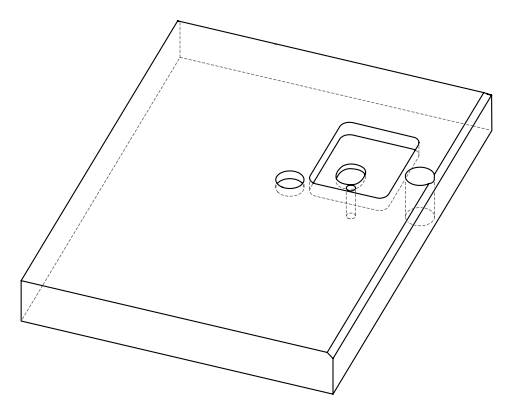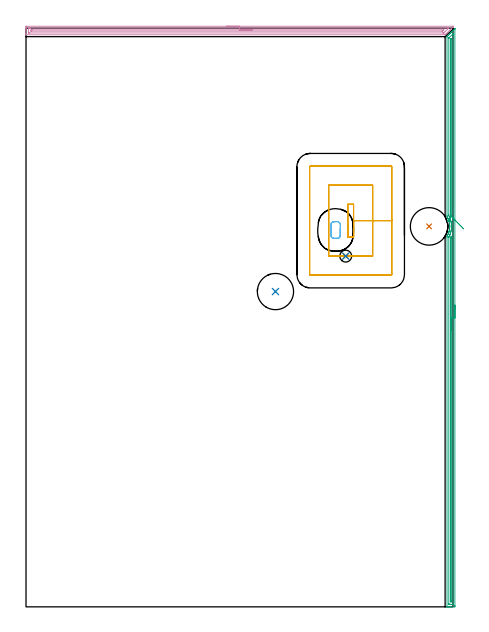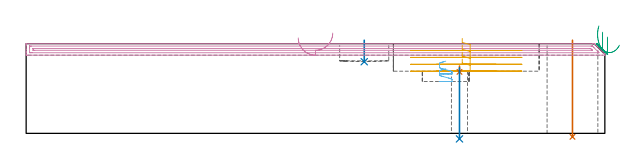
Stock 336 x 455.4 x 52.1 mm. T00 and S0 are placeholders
(PLAN: 8 operations, 5 tool changes, 25.1 min)
(1 INDEXABLE_INSERT_DRILL_THROUGH_HOLE_FROM_SOLID | STEP1HOLE_1 | NXT0302_030 | 0.23 min | 35576 mm3)
(2 INDEXABLE_INSERT_DRILL_BLIND_HOLE_FROM_SOLID | STEP1POCKET | NXT0302_028 | 0.05 min | 6474 mm3)
(3 AREA_MILL | FG_CHAMFER_SURFACE | UGT0205_001 | 11.03 min | 8738 mm3)
(4 AREA_MILL_1 | FG_CHAMFER_SURFACE_1 | UGT0205_001 | 8.17 min | 7452 mm3)
(5 MILL_RECTANGULAR_POCKET | POCKET_RECTANGULAR_STRAIGHT | UGT0201_104 | Follow Part, ap 5, ae 75% | 5.03 min | 141720 mm3)
(6 MILL_RECTANGULAR_POCKET_1 | POCKET_RECTANGULAR_STRAIGHT_1 | UGT0201_104 | Follow Part, ap 5, ae 75% | 0.39 min | 4637 mm3)
(7 SPOT_DRILL | STEP1HOLE | NXT0321_9005460120000 | 0.03 min | 10 mm3)
(8 DRILL_THROUGH_HOLE_INTO_CENTER | STEP1HOLE | NXT0301_065 | 0.17 min | 2487 mm3)
(TOOL NXT0302_030 | Index. Insert Drill 29.5mm [880-D2950L32-03] | D29.5 PA176 FL89 Z2)
(TOOL NXT0302_028 | Index. Insert Drill 28.5mm [880-D2850L32-03] | D28.5 PA176 FL86 Z2)
(TOOL UGT0205_001 | Chamfer Mill 20 x 3 x 45 deg. | D20 FL50 Z2)
(TOOL UGT0201_104 | End Mill 20 mm | D20 FL22 Z2)
(TOOL NXT0321_9005460120000 | NC Spot Drill, 142deg, 12mm, Carbide, Uncoated | D12 PA142 FL30 Z2)
(TOOL NXT0301_065 | Carbide Drill 9.4mm [860.1-0940-075A1-MM 2214] | D9.4 PA140 FL98 Z2)
(OP 1 INDEXABLE_INSERT_DRILL_THROUGH_HOLE_FROM_SOLID)
G17 G21 G94 G90
T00 M6
G54
G17 G0 G90 X317.2 Y299.4 S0 M3
G43 Z62.1 H1
G94 G81 G98 Z-2.015 F250. R54.1
G80
M5
M2
(OP 2 INDEXABLE_INSERT_DRILL_BLIND_HOLE_FROM_SOLID)
G17 G21 G94 G90
T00 M6
G54
G17 G0 G90 X196.3 Y248.1 S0 M3
G43 Z62.1 H1
G94 G81 G98 Z41.6 F250. R54.1
G80
M5
M2
(OP 3 AREA_MILL)
G17 G21 G94 G90
T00 M6
G54
G17 G0 G90 X337.5 Y237.45 S1061 M3
G43 Z62.1 H0
Z55.9
G94 G1 Y237.412 Z55.028 F250.
Y237.298 Z54.163
Y237.109 Z53.312
Y236.847 Z52.48
Y236.513 Z51.674
Y236.11 Z50.9
Y235.642 Z50.164
Y235.11 Z49.472
Y234.521 Z48.829
Y233.878 Z48.24
Y233.186 Z47.708
Y232.45 Z47.24
Y231.676 Z46.837
Y230.87 Z46.503
Y230.038 Z46.241
Y229.187 Z46.052
Y228.322 Z45.938
Y227.45 Z45.9
Y1.046
X337.499 Y0.614 Z45.901
X337.494 Y0.159 Z45.903
X337.491 Y0.01 Z45.905
X337.045 Y0. Z46.351
X334.4 Z48.994
X333.849 Z49.548
X333.518 Z49.878
X332.967 Z50.429
X332.637 Z50.758
X331.976 Z51.424
X331.641 Z51.758
X331.305 Y0.007 Z52.086
X331.303 Y0.008 Z52.088
X331.3 Y0.165 Z52.1
Y0.167
Y290.857
X331.307 Y291.731 Z52.093
X331.311 Y291.75 Z52.089
X331.614 Y292.29 Z51.783
X332.029 Y293.09 Z51.369
X332.074 Y293.185 Z51.325
X332.269 Y293.63 Z51.129
X332.449 Y294.079 Z50.95
X332.57 Y294.429 Z50.826
X332.637 Y294.618 Z50.762
X332.678 Y294.737 Z50.72
X332.726 Y294.876 Z50.67
X332.76 Y294.973 Z50.637
X332.9 Y295.42 Z50.5
X333.011 Y295.868 Z50.387
X333.204 Y296.762 Z50.195
X333.227 Y296.894 Z50.172
X333.251 Y297.037 Z50.146
X333.262 Y297.108 Z50.132
X333.28 Y297.209 Z50.115
X333.328 Y297.59 Z50.066
X333.336 Y297.657 Z50.058
X333.365 Y298.001 Z50.026
X333.375 Y298.117 Z50.016
X333.415 Y298.551 Z49.979
X333.431 Y298.865 Z49.964
X333.439 Y298.998 Z49.958
X333.444 Y299.346 Z49.949
X333.446 Y299.444 Z49.948
X333.441 Y299.584 Z49.949
X333.436 Y299.788 Z49.952
Y299.893 Z49.96
X333.435 Y299.924 Z49.963
Y299.934 Z49.964
X333.411 Y300.34 Z49.985
X333.375 Y300.681 Z50.014
X333.323 Y301.234 Z50.072
X333.269 Y301.574 Z50.122
X333.216 Y301.94 Z50.182
X333.187 Y302.128 Z50.211
X333.119 Y302.467 Z50.276
X333.098 Y302.576 Z50.299
X332.993 Y303.023 Z50.405
X332.899 Y303.381 Z50.499
X332.846 Y303.565 Z50.553
X332.821 Y303.65 Z50.578
X332.771 Y303.806 Z50.628
X332.735 Y303.917 Z50.664
X332.685 Y304.056 Z50.714
X332.613 Y304.253 Z50.783
X332.552 Y304.424 Z50.847
X332.412 Y304.811 Z50.986
X332.388 Y304.869 Z51.009
X332.274 Y305.146 Z51.121
X332.229 Y305.26 Z51.168
X332.032 Y305.706 Z51.366
X331.848 Y306.073 Z51.55
X331.802 Y306.164 Z51.597
X331.554 Y306.626 Z51.844
X331.379 Y306.932 Z52.017
X331.305 Y307.064 Z52.09
X331.3 Y307.825 Z52.1
Y448.481
X331.304 Y448.697 Z52.089
X331.307 Y448.71 Z52.086
X331.527 Y448.928 Z51.872
X331.554 Y448.954 Z51.846
X332.196 Y449.598 Z51.201
X332.403 Y449.803 Z50.997
X333.077 Y450.479 Z50.319
X333.253 Y450.653 Z50.147
X333.314 Y450.714 Z50.086
X333.959 Y451.361 Z49.438
X334.102 Y451.502 Z49.298
X334.207 Y451.607 Z49.193
X334.4 Y451.801 Z48.998
X334.503 Y451.905 Z48.894
X335.1 Y452.5 Z48.3
X335.282 Y452.683 Z48.116
X335.396 Y452.798 Z48.001
X335.993 Y453.393 Z47.407
X336.163 Y453.565 Z47.234
X336.886 Y454.286 Z46.513
X337.045 Y454.447 Z46.352
X337.486 Y454.886 Z45.914
X337.493 Y454.891 Z45.906
X337.497 Y454.889 Z45.903
X337.499 Y454.881 Z45.901
X337.5 Y454.877 Z45.9
Y227.45
X336.086 Z47.314
X336.085 Y2.196 Z47.315
X336.084 Y2.095 Z47.316
X336.082 Y2.045 Z47.318
X336.079 Y2.024 Z47.321
X336.069 Y2.01 Z47.331
X335.674 Y2.003 Z47.726
X335.282 Y2.001 Z48.118
X334.795 Y2. Z48.605
X333.913 Z49.487
X333.518 Y2.001 Z49.882
X333.028 Y2.003 Z50.372
X332.815 Y2.01 Z50.585
X332.721 Y2.03 Z50.679
X332.716 Y2.32 Z50.684
X332.715 Y2.4 Z50.685
X332.714 Y290.778 Z50.686
X332.715 Y290.857 Z50.685
X332.718 Y290.958 Z50.682
X332.721 Y291.007 Z50.679
X332.735 Y291.052 Z50.665
X332.814 Y291.212 Z50.586
X333.084 Y291.75 Z50.316
X333.228 Y292.044 Z50.172
X333.5 Y292.643 Z49.9
X333.503 Y292.651 Z49.897
X333.518 Y292.69 Z49.882
X333.748 Y293.303 Z49.652
X333.832 Y293.536 Z49.568
X333.979 Y293.963 Z49.421
X334.134 Y294.429 Z49.266
X334.17 Y294.546 Z49.23
X334.195 Y294.637 Z49.205
X334.378 Y295.345 Z49.022
X334.4 Y295.448 Z49.
X334.533 Y296.081 Z48.867
X334.558 Y296.215 Z48.842
X334.665 Y296.84 Z48.735
X334.699 Y297.108 Z48.701
X334.756 Y297.641 Z48.644
X334.788 Y298.001 Z48.612
X334.825 Y298.464 Z48.575
X334.846 Y298.894 Z48.554
X334.855 Y299.327 Z48.545
X334.85 Y299.788 Z48.55
X334.83 Y300.245 Z48.57
X334.8 Y300.681 Z48.6
X334.75 Y301.219 Z48.65
X334.712 Y301.574 Z48.688
X334.612 Y302.252 Z48.788
X334.576 Y302.467 Z48.824
X334.407 Y303.353 Z48.993
X334.405 Y303.36 Z48.995
X334.4 Y303.382 Z49.
X334.168 Y304.253 Z49.232
X334.066 Y304.591 Z49.334
X333.872 Y305.146 Z49.528
X333.563 Y305.994 Z49.837
X333.545 Y306.039 Z49.855
X333.518 Y306.101 Z49.882
X333.143 Y306.932 Z50.257
X332.753 Y307.707 Z50.647
X332.721 Y307.789 Z50.679
X332.714 Y308.718 Z50.686
X332.715 Y447.142 Z50.685
X332.72 Y447.549 Z50.68
X332.721 Y447.646 Z50.679
X332.769 Y447.707 Z50.631
X332.862 Y447.806 Z50.538
X333.085 Y448.035 Z50.315
X335.965 Y450.915 Z47.435
X336.054 Y451.001 Z47.346
X336.07 Y451.014 Z47.33
X336.078 Y451.02 Z47.322
X336.08 Y450.987 Z47.32
X336.085 Y450.793 Z47.315
X336.086 Y227.45 Z47.314
X334.672 Z48.728
X334.671 Y4.804 Z48.729
X334.67 Y4.186 Z48.73
X334.668 Y4.049 Z48.732
X334.665 Y4.017 Z48.735
X334.663 Y4.01 Z48.737
X334.645 Y4.007 Z48.755
X334.583 Y4.001 Z48.817
X334.4 Z49.
X334.216 Y4.003 Z49.184
X334.164 Y4.006 Z49.236
X334.137 Y4.01 Z49.263
X334.135 Y4.023 Z49.265
X334.131 Y4.095 Z49.269
X334.129 Y4.186 Z49.271
X334.128 Y13.898 Z49.272
X334.129 Y289.345 Z49.271
X334.132 Y289.964 Z49.268
X334.135 Y290.232 Z49.265
X334.143 Y290.384 Z49.257
X334.4 Y290.908 Z49.
X334.664 Y291.483 Z48.736
X334.668 Y291.479 Z48.732
X334.669 Y291.477 Z48.731
X334.672 Y289.964 Z48.728
Y227.45
Y226.578 Z48.766
Y225.714 Z48.88
Y224.862 Z49.069
Y224.03 Z49.331
Y223.224 Z49.665
Y222.45 Z50.068
Y221.714 Z50.537
Y221.022 Z51.068
Y220.379 Z51.657
Y219.79 Z52.301
Y219.258 Z52.993
Y218.79 Z53.728
Y218.387 Z54.502
Y218.053 Z55.308
Y217.791 Z56.14
Y217.602 Z56.992
Y217.488 Z57.857
Y217.45 Z58.728
G0 Z62.1
X344.441 Y297.375
Z51.175
G1 X344.067 Y297.754 Z50.484
X343.653 Y298.174 Z49.841
X343.202 Y298.633 Z49.253
X342.716 Y299.126 Z48.722
X342.199 Y299.651 Z48.254
X341.656 Y300.202 Z47.852
X341.09 Y300.777 Z47.519
X340.506 Y301.37 Z47.257
X339.909 Y301.977 Z47.069
X339.302 Y302.593 Z46.956
X338.69 Y303.214 Z46.919
X338.079 Y303.835 Z46.958
X337.472 Y304.451 Z47.073
X336.874 Y305.058 Z47.262
X336.291 Y305.651 Z47.526
X335.725 Y306.225 Z47.86
X335.183 Y306.776 Z48.264
X334.667 Y307.3 Z48.733
X334.662 Y307.304 Z48.738
X334.631 Y307.367 Z48.769
X334.574 Y307.491 Z48.826
X334.538 Y307.57 Z48.862
X334.4 Y307.88 Z49.
X334.136 Y308.446 Z49.265
X334.132 Y308.718 Z49.268
X334.13 Y308.992 Z49.27
X334.129 Y309.611 Z49.271
X334.128 Y309.886 Z49.272
X334.129 Y445.63 Z49.271
X334.13 Y446.249 Z49.27
X334.133 Y446.519 Z49.267
X334.135 Y446.611 Z49.265
X334.189 Y446.678 Z49.211
X334.4 Y446.898 Z49.
X334.52 Y447.02 Z48.88
X334.642 Y447.142 Z48.758
X334.654 Y447.149 Z48.746
X334.662 Y447.154 Z48.738
X334.665 Y447.142 Z48.735
X334.67 Y446.965 Z48.73
X334.671 Y446.867 Z48.729
Y307.55
X334.67 Y307.371 Z48.73
X334.668 Y307.301 Z48.732
X334.667 Y307.3 Z48.733
X334.249 Y306.689 Z49.195
X333.856 Y306.113 Z49.719
X333.489 Y305.577 Z50.302
X333.153 Y305.085 Z50.939
X332.85 Y304.641 Z51.626
X332.581 Y304.248 Z52.357
X332.35 Y303.909 Z53.127
X332.157 Y303.627 Z53.93
X332.004 Y303.404 Z54.759
X331.893 Y303.241 Z55.609
X331.824 Y303.14 Z56.472
X331.797 Y303.101 Z57.344
X331.814 Y303.126 Z58.216
X331.873 Y303.213 Z59.082
X331.975 Y303.361 Z59.935
X332.119 Y303.571 Z60.77
X332.302 Y303.84 Z61.579
X332.525 Y304.167 Z62.357
M5
M2
(OP 4 AREA_MILL_1)
G17 G21 G94 G90
T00 M6
G54
G17 G0 G90 X158. Y456.9 S1061 M3
G43 Z62.1 H0
Z55.4
G94 G1 X158.038 Z54.528 F250.
X158.152 Z53.664
X158.341 Z52.812
X158.603 Z51.98
X158.937 Z51.174
X159.34 Z50.4
X159.808 Z49.664
X160.34 Z48.972
X160.929 Z48.329
X161.572 Z47.74
X162.264 Z47.208
X163. Z46.74
X163.774 Z46.337
X164.58 Z46.003
X165.412 Z45.741
X166.264 Z45.552
X167.128 Z45.438
X168. Z45.4
X335.837
X335.935 Y456.896 Z45.404
X336. Y456.893 Z45.407
Y456.406 Z45.892
X335.986 Y456.386 Z45.914
X335.965 Y456.365 Z45.935
X335.764 Y456.162 Z46.134
X335.39 Y455.79 Z46.509
X331.585 Y451.984 Z50.315
X330.927 Y451.326 Z50.972
X330.289 Y450.689 Z51.611
X330.104 Y450.502 Z51.794
X330.034 Y450.433 Z51.866
X329.922 Y450.324 Z51.974
X329.795 Y450.201 Z52.087
X329.141 Y450.2 Z52.1
X0.163
X0.01 Y450.202 Z52.088
X0.004 Y450.308 Z51.984
X0. Y450.421 Z51.878
Y450.736 Z51.563
Y451.373 Z50.922
Y453.433 Z48.864
Y454.856 Z47.439
Y455.451 Z46.845
Y456.322 Z45.975
X0.004 Y456.598 Z45.699
X0.01 Y456.893 Z45.403
X0.303 Y456.897 Z45.401
X0.61 Y456.9 Z45.4
X168.
Y455.486 Z46.814
X331.819 Y455.485 Z46.815
X332.068
X332.395 Y455.481 Z46.819
X332.615 Y455.477 Z46.823
X332.465 Y455.319 Z46.981
X332.354 Y455.206 Z47.094
X332.007 Y454.856 Z47.444
X331.914 Y454.764 Z47.536
X329.71 Y452.56 Z49.74
X329.141 Y451.991 Z50.309
X328.827 Y451.68 Z50.62
X328.786 Y451.643 Z50.657
X328.764 Y451.625 Z50.675
X328.731 Y451.621 Z50.679
X328.571 Y451.618 Z50.682
X328.248 Y451.615 Z50.685
X328.001 Y451.614 Z50.686
X3.041
X2.395 Y451.615 Z50.685
X2.145 Y451.617 Z50.683
X2.047 Y451.621 Z50.679
X2.009 Y451.626 Z50.674
X2.007 Y451.646 Z50.654
X2.002 Y451.757 Z50.544
X2. Y452.244 Z50.056
Y452.629 Z49.671
X2.001 Y455.24 Z47.06
X2.005 Y455.37 Z46.93
X2.01 Y455.467 Z46.833
X2.074 Y455.479 Z46.821
X2.395 Y455.483 Z46.817
X2.644 Y455.485 Z46.815
X3.288 Y455.486 Z46.814
X3.535
X168.
Y454.072 Z48.228
X328.513 Y454.071 Z48.229
X328.631 Y454.07 Z48.23
X328.725 Y454.066 Z48.234
X328.755 Y454.063 Z48.237
X328.752 Y454.058 Z48.242
X328.684 Y453.985 Z48.315
X328.47 Y453.769 Z48.531
X328.248 Y453.548 Z48.752
X328.027 Y453.33 Z48.97
X327.803 Y453.115 Z49.185
X327.704 Y453.035 Z49.265
X327.532 Y453.031 Z49.269
X327.444 Y453.029 Z49.271
X4.181
X4.092 Y453.031 Z49.269
X4.035 Y453.035 Z49.265
X4.009 Y453.04 Z49.26
X4.006 Y453.057 Z49.243
X4.003 Y453.115 Z49.185
X4.001 Y453.29 Z49.01
X4.01 Y453.985 Z48.315
X4.014 Y454.065 Z48.235
X4.095 Y454.069 Z48.231
X4.181 Y454.07 Z48.23
X4.985 Y454.072 Z48.228
X168.
X168.872 Z48.266
X169.736 Z48.38
X170.588 Z48.569
X171.42 Z48.832
X172.226 Z49.165
X173. Z49.568
X173.736 Z50.037
X174.428 Z50.568
X175.071 Z51.157
X175.66 Z51.801
X176.192 Z52.493
X176.66 Z53.228
X177.063 Z54.002
X177.397 Z54.808
X177.659 Z55.64
X177.848 Z56.492
X177.962 Z57.357
X178. Z58.228
G0 Z62.1
M5
M2
(OP 5 MILL_RECTANGULAR_POCKET)
G17 G21 G94 G90
T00 M6
G54
G17 G0 G90 X253.2 Y299.624 S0 M3
G43 Z62.1 H0
Z55.1
G94 G1 Y291. Z52.789 F250.
X257.8 Z51.556
Y303.9 Z48.1
Y316.8 F500.
X253.2
Y291.
X257.8
Y303.9
X272.8
Y331.8
X238.2
Y276.
X272.8
Y303.9
X287.8
Y346.3
G3 X287.3 Y346.8 R0.5
G1 X223.7
G3 X223.2 Y346.3 R0.5
G1 Y261.5
G3 X223.7 Y261. R0.5
G1 X287.3
G3 X287.8 Y261.5 R0.5
G1 Y303.9
Y304.9
G0 X253.2 Y299.624 Z51.1
G1 Y291. Z48.789 F250.
X257.8 Z47.556
Y303.9 Z44.1
Y316.8 F500.
X253.2
Y291.
X257.8
Y303.9
X272.8
Y331.8
X238.2
Y276.
X272.8
Y303.9
X287.8
Y346.3
G3 X287.3 Y346.8 R0.5
G1 X223.7
G3 X223.2 Y346.3 R0.5
G1 Y261.5
G3 X223.7 Y261. R0.5
G1 X287.3
G3 X287.8 Y261.5 R0.5
G1 Y303.9
Y304.9
G0 X253.2 Y299.624 Z47.1
G1 Y291. Z44.789 F250.
X257.8 Z43.557
Y303.9 Z40.1
Y316.8 F500.
X253.2
Y291.
X257.8
Y303.9
X272.8
Y331.8
X238.2
Y276.
X272.8
Y303.9
X287.8
Y346.3
G3 X287.3 Y346.8 R0.5
G1 X223.7
G3 X223.2 Y346.3 R0.5
G1 Y261.5
G3 X223.7 Y261. R0.5
G1 X287.3
G3 X287.8 Y261.5 R0.5
G1 Y303.9
Y304.9
G0 X253.2 Y299.624 Z43.1
G1 Y291. Z40.789 F250.
X257.8 Z39.557
Y303.9 Z36.1
Y316.8 F500.
X253.2
Y291.
X257.8
Y303.9
X272.8
Y331.8
X238.2
Y276.
X272.8
Y303.9
X287.8
Y346.3
G3 X287.3 Y346.8 R0.5
G1 X223.7
G3 X223.2 Y346.3 R0.5
G1 Y261.5
G3 X223.7 Y261. R0.5
G1 X287.3
G3 X287.8 Y261.5 R0.5
G1 Y303.9
Y304.9
G0 Z62.1
M5
M2
(OP 6 MILL_RECTANGULAR_POCKET_1)
G17 G21 G94 G90
T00 M6
G54
G17 G0 G90 X243.619 Y303.1 S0 M3
G43 Z62.1 H0
Z41.9
G94 G1 X242.3 Z41.547 F250.
X242.148 Z41.506
X241.739 Y303.036 Z41.395
X241.348 Y302.899 Z41.284
X240.988 Y302.695 Z41.173
X240.67 Y302.43 Z41.062
X240.405 Y302.112 Z40.951
X240.201 Y301.752 Z40.84
X240.064 Y301.361 Z40.729
X240. Y300.952 Z40.618
Y292.148 Z38.259
X240.064 Y291.739 Z38.148
X240.201 Y291.348 Z38.037
X240.405 Y290.988 Z37.927
X240.67 Y290.67 Z37.816
X240.988 Y290.405 Z37.705
X241.348 Y290.201 Z37.594
X241.739 Y290.064 Z37.483
X242.148 Y290. Z37.372
X245.152 Z36.567
X245.561 Y290.064 Z36.456
X245.952 Y290.201 Z36.345
X246.312 Y290.405 Z36.234
X246.63 Y290.67 Z36.123
X246.895 Y290.988 Z36.012
X247.099 Y291.348 Z35.901
X247.236 Y291.739 Z35.79
X247.3 Y292.148 Z35.679
Y292.3 Z35.639
Y296.55 Z34.5
Y300.8 F500.
G3 X245. Y303.1 R2.3
G1 X242.3
G3 X240. Y300.8 R2.3
G1 Y292.3
G3 X242.3 Y290. R2.3
G1 X245.
G3 X247.3 Y292.3 R2.3
G1 Y296.55
Y297.55
G0 X243.619 Y303.1 Z37.5
G1 X242.3 Z37.147 F250.
X242.148 Z37.106
X241.739 Y303.036 Z36.995
X241.348 Y302.899 Z36.884
X240.988 Y302.695 Z36.773
X240.67 Y302.43 Z36.662
X240.405 Y302.112 Z36.551
X240.201 Y301.752 Z36.44
X240.064 Y301.361 Z36.329
X240. Y300.952 Z36.218
Y292.148 Z33.859
X240.064 Y291.739 Z33.748
X240.201 Y291.348 Z33.637
X240.405 Y290.988 Z33.527
X240.67 Y290.67 Z33.416
X240.988 Y290.405 Z33.305
X241.348 Y290.201 Z33.194
X241.739 Y290.064 Z33.083
X242.148 Y290. Z32.972
X245.152 Z32.167
X245.561 Y290.064 Z32.056
X245.952 Y290.201 Z31.945
X246.312 Y290.405 Z31.834
X246.63 Y290.67 Z31.723
X246.895 Y290.988 Z31.612
X247.099 Y291.348 Z31.501
X247.236 Y291.739 Z31.39
X247.3 Y292.148 Z31.279
Y292.3 Z31.239
Y296.55 Z30.1
Y300.8 F500.
G3 X245. Y303.1 R2.3
G1 X242.3
G3 X240. Y300.8 R2.3
G1 Y292.3
G3 X242.3 Y290. R2.3
G1 X245.
G3 X247.3 Y292.3 R2.3
G1 Y296.55
Y297.55
G0 Z62.1
M5
M2
(OP 7 SPOT_DRILL)
G17 G21 G94 G90
T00 M6
G54
G17 G0 G90 X251.6 Y276. S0 M3
G43 Z62.1 H0
G94 G81 G98 Z35.695 F250. R39.1
G80
M5
M2
(OP 8 DRILL_THROUGH_HOLE_INTO_CENTER)
G17 G21 G94 G90
T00 M6
G54
G17 G0 G90 X251.6 Y276. S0 M3
G43 Z62.1 H1
G94 G73 G98 Z-3.211 F250. Q7.862 R38.1
G80
M5
M2
